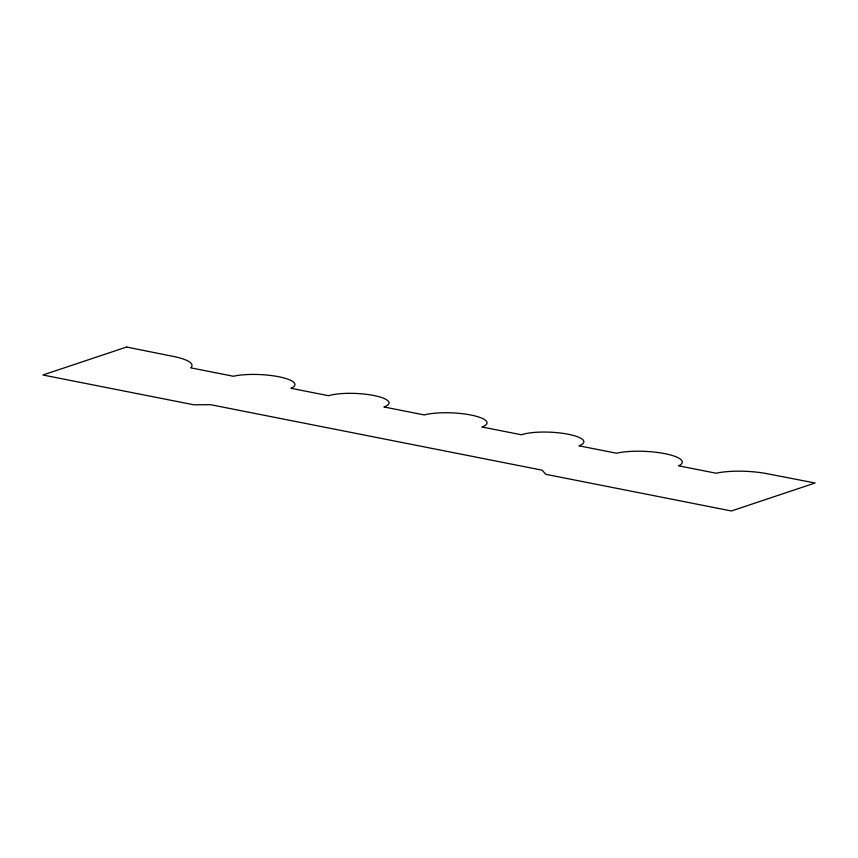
<?xml version="1.0" encoding="UTF-8"?>
<svg xmlns="http://www.w3.org/2000/svg" width="858" height="858" viewBox="0 0 858 858"><rect width="100%" height="100%" fill="white"/><g stroke="black" fill="none" stroke-linecap="round" stroke-linejoin="round"><path stroke-width="1.29" d="M126.587 347.029L42.9 375L193.897 404.815L210.457 404.665L542.149 470.173L545.838 474.324L731.413 510.971L815.1 483L768.843 474.045A40.208 9.663 2.7 0 0 716.162 473.23L678.56 465.808A37.484 9.009 2.7 0 0 665.433 453.764A37.484 9.009 2.7 0 0 616.527 453.228L578.925 445.806A33.741 8.108 2.7 0 0 567.771 434.159A33.741 8.108 2.7 0 0 521.439 434.781L481.928 426.973A34.942 8.398 2.7 0 0 471.803 415.208A34.942 8.398 2.7 0 0 424.345 414.95L383.858 406.949A33.172 7.969 2.7 0 0 374.185 395.581A33.172 7.969 2.7 0 0 328.571 395.71L290.969 388.288A35.157 8.441 2.7 0 0 279.579 376.909A35.157 8.441 2.7 0 0 233.397 376.265L190.691 367.825A40.208 9.663 2.7 0 0 172.201 356.209L126.587 347.029"/></g></svg>
